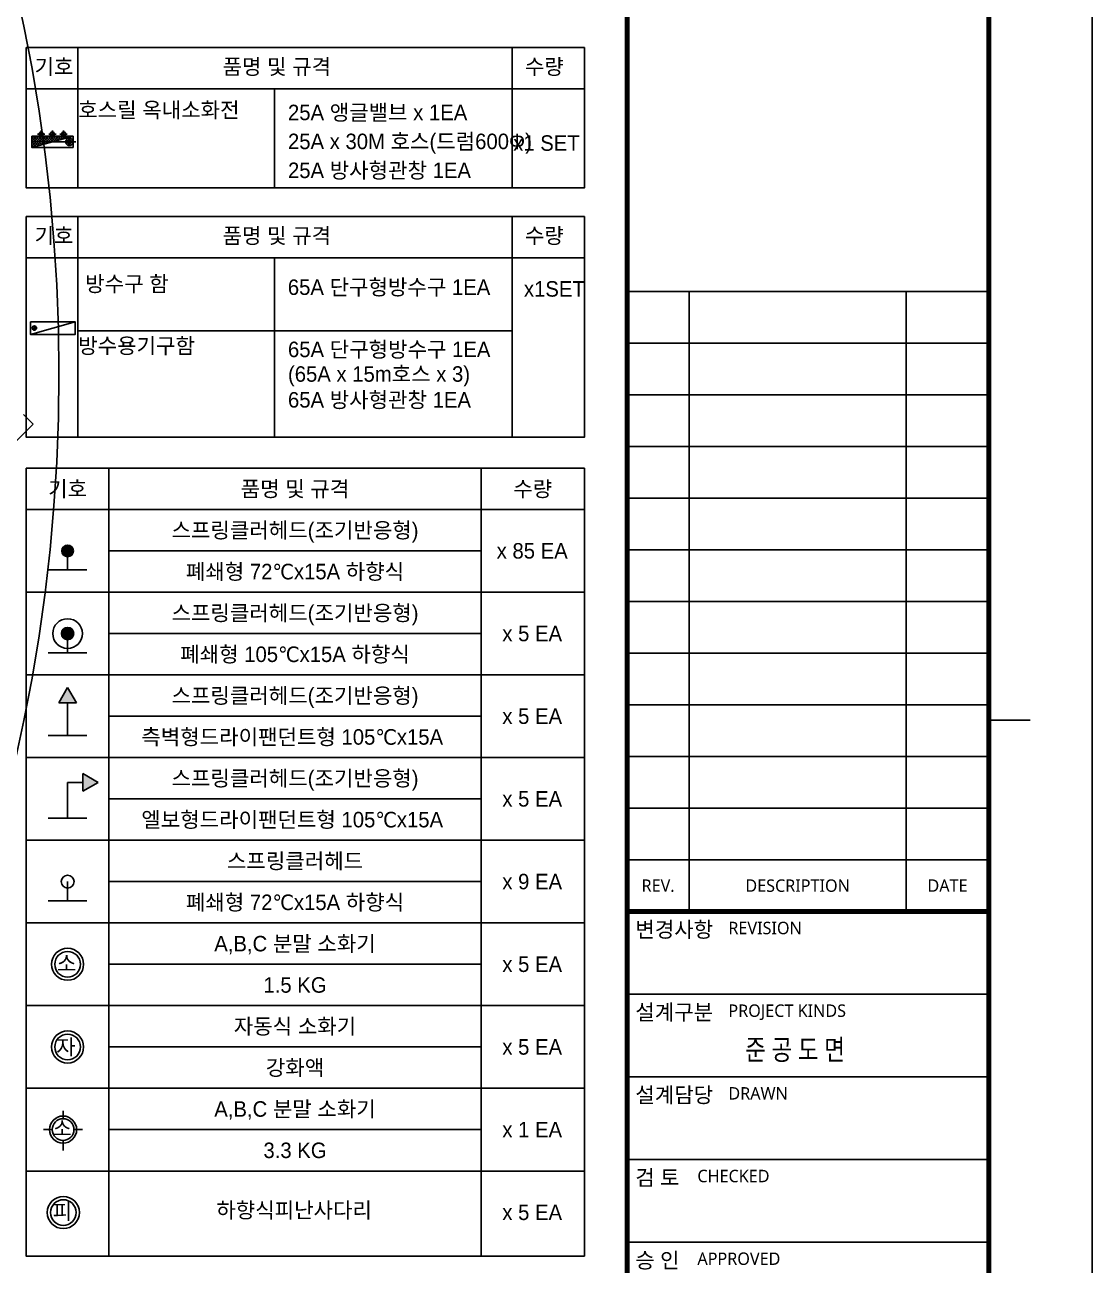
# Model space of a CAD drawing. Header units: millimetres. Extents: x 238075 to 303070, y -258150 to -205841.
# Drawn here: x 287580 to 303070, y -243784 to -225781 of the extents above; entities that cross this region are included whole.
import ezdxf
from ezdxf.enums import TextEntityAlignment as Align

# ---------------------------------------------------------------- set-up
doc = ezdxf.new("R2010")
doc.units = ezdxf.units.MM
doc.header["$LTSCALE"] = 200
doc.linetypes.add('CENTER', pattern=[65, 60, -2, 1, -2])
for name, color, linetype in [('1.68℃하향식', 7, 'Continuous'), ('1.93℃하향식', 7, 'Continuous'), ('L1', 1, 'Continuous'), ('L2', 2, 'Continuous'), ('L3', 3, 'Continuous'), ('L4', 4, 'Continuous'), ('SHEET', 7, 'Continuous'), ('TEX', 3, 'Continuous'), ('XR-SHEET$0$SHEET-TEXT', 3, 'Continuous'), ('소화기', 7, 'Continuous'), ('소화기1.5', 7, 'Continuous'), ('아파트', 253, 'Continuous'), ('옥내소화전', 7, 'Continuous'), ('자동식3.0', 7, 'Continuous')]:
    doc.layers.add(name, color=color, linetype=linetype)
doc.styles.add('GHS1', font='Gulim.ttf')
doc.styles.add('XR-SHEET$0$맑은 고딕', font='malgun.ttf', dxfattribs={"width": 0.8})
doc.styles.add('돋움', font='Dotum.ttf')
doc.styles.add('맑은 고딕', font='malgun.ttf', dxfattribs={"width": 0.8})

# ---------------------------------------------------------------- blocks, each defined once
blk = doc.blocks.new('A&C시트(A3)')
at = {"layer": 'SHEET', "color": 8}
blk.add_lwpolyline([(0, 29700), (42000, 29700), (42000, 0), (0, 0)], close=True, dxfattribs=at)
at = {"layer": 'SHEET', "const_width": 50}
blk.add_lwpolyline([(1800, 28700), (41000, 28700), (41000, 1000), (1800, 1000)], close=True, dxfattribs=at)
for points in [[(37500, 28700), (37500, 1000)], [(37500, 13000), (41000, 13000)]]:
    blk.add_lwpolyline(points, dxfattribs=at)
at = {"layer": 'SHEET', "color": 4}
for points in [[(37500, 19000), (41000, 19000)], [(38100, 19000), (38100, 13000)], [(40200, 19000), (40200, 13000)], [(37500, 18500), (41000, 18500)], [(37500, 18000), (41000, 18000)], [(37500, 17500), (41000, 17500)], [(37500, 17000), (41000, 17000)], [(37500, 16500), (41000, 16500)], [(37500, 16000), (41000, 16000)], [(37500, 15500), (41000, 15500)], [(37500, 15000), (41000, 15000)], [(37500, 14500), (41000, 14500)], [(37500, 14000), (41000, 14000)], [(37500, 13500), (41000, 13500)]]:
    blk.add_lwpolyline(points, dxfattribs=at)
at = {"layer": 'SHEET', "color": 8}
blk.add_lwpolyline([(41000, 14850), (41400, 14850)], dxfattribs=at)
at = {"layer": 'SHEET'}
for points in [[(37500, 12200), (41000, 12200)], [(37500, 11400), (41000, 11400)], [(37500, 10600), (41000, 10600)], [(37500, 9800), (41000, 9800)]]:
    blk.add_lwpolyline(points, dxfattribs=at)
at = {"layer": 'SHEET', "color": 4, "style": '맑은 고딕'}
for s, p in [('REV.', (37800, 13250)), ('DESCRIPTION', (39150, 13250)), ('DATE', (40600, 13250))]:
    blk.add_text(s, height=120, dxfattribs=at).set_placement(p, align=Align.MIDDLE_CENTER)
at = {"layer": 'SHEET', "style": '맑은 고딕'}
for s, p in [('변경사항', (37580, 12900)), ('설계구분', (37580, 12100)), ('설계담당', (37580, 11300)), ('검 토', (37580, 10500)), ('승 인', (37580, 9700))]:
    blk.add_text(s, height=150, dxfattribs=at).set_placement(p, align=Align.TOP_LEFT)
at = {"layer": 'SHEET', "color": 4, "style": '맑은 고딕'}
for s, p in [('REVISION', (38480, 12900)), ('PROJECT KINDS', (38480, 12100)), ('DRAWN', (38480, 11300)), ('CHECKED', (38180, 10500)), ('APPROVED', (38180, 9700))]:
    blk.add_text(s, height=120, dxfattribs=at).set_placement(p, align=Align.TOP_LEFT)
at = {"layer": 'XR-SHEET$0$SHEET-TEXT', "style": 'XR-SHEET$0$맑은 고딕', "width": 0.8}
blk.add_text('준 공 도 면', height=200, dxfattribs=at).set_placement((39125, 11663), align=Align.MIDDLE_CENTER)
blk = doc.blocks.new('DS')
at = {"layer": '옥내소화전'}
h = blk.add_hatch(dxfattribs=at)
h.set_pattern_fill('BLOCK1', color=254, scale=0.3, style=0)
h.set_pattern_definition([(225, (503459.563, 5070365.827), (-19.091883, 19.091883), []), (135, (503459.563, 5070336.13), (19.091883, 19.091883), [])])
h.paths.add_polyline_path([(444597, 4838602), (444597, 4838692), (445247, 4838692), (444921, 4838602)])
h.paths.add_polyline_path([(444597, 4838512), (444597, 4838602), (444921, 4838602)])
at = {"layer": '옥내소화전', "color": 2}
for p, q in [((444597, 4838512), (445247, 4838692)), ((444597, 4838692), (444597, 4838512)), ((445247, 4838692), (444597, 4838692)), ((445247, 4838512), (445247, 4838692)), ((444597, 4838512), (445247, 4838512))]:
    blk.add_line(p, q, dxfattribs=at)
at = {"layer": '옥내소화전'}
for p, q in [((444688, 4838725), (444802, 4838725)), ((444745, 4838668), (444745, 4838782)), ((444865, 4838725), (444979, 4838725)), ((444922, 4838668), (444922, 4838782)), ((445155, 4838725), (445041, 4838725)), ((445098, 4838668), (445098, 4838782))]:
    blk.add_line(p, q, dxfattribs=at)
at = {"layer": '옥내소화전', "color": 1, "linetype": 'CENTER'}
for p, q in [((445291, 4838602), (444587, 4838602)), ((445189, 4838651), (445189, 4838553))]:
    blk.add_line(p, q, dxfattribs=at)
at = {"layer": '옥내소화전'}
for centre in [(444745, 4838725), (444922, 4838725), (445098, 4838725)]:
    blk.add_circle(centre, 32.7, dxfattribs=at)
at = {"layer": '옥내소화전', "color": 1, "linetype": 'CENTER'}
blk.add_circle((445189, 4838602), 57.5, dxfattribs=at)
at = {"layer": '옥내소화전', "color": 2}
blk.add_circle((445189, 4838602), 32.5, dxfattribs=at)
blk = doc.blocks.new('WTT')
for p, q in [((234958, -278702, 0), (235608, -278522, 0)), ((234978, -278611, 0), (235053, -278611, 0)), ((235016, -278574, 0), (235016, -278649, 0))]:
    blk.add_line(p, q)
at = {"elevation": 0}
blk.add_lwpolyline([(234958, -278522), (235608, -278522), (235608, -278702), (234958, -278702)], close=True, dxfattribs=at)
blk.add_circle((235016, -278611, 0), 32.5)
blk = doc.blocks.new('A$C14C654CD')
at = {"layer": 'L1', "color": 1}
blk.add_circle((0, 0), 155, dxfattribs=at)
at = {"layer": 'L2'}
blk.add_circle((0, 0), 124, dxfattribs=at)
at = {"layer": 'TEX', "style": 'GHS1'}
blk.add_text('자', height=150, dxfattribs=at).set_placement((-110, -76))
blk = doc.blocks.new('A$C6D054328')
at = {"layer": 'L1', "color": 1}
blk.add_circle((0, 0), 155, dxfattribs=at)
at = {"layer": 'L2'}
blk.add_circle((0, 0), 124, dxfattribs=at)
at = {"layer": 'TEX', "style": 'GHS1'}
blk.add_text('소', height=150, dxfattribs=at).set_placement((-103, -66))
blk = doc.blocks.new('A$C324C7814')
at = {"layer": '1.68℃하향식', "color": 2, "const_width": 54}
blk.add_lwpolyline([(0, -27, 1), (0, 27, 1)], format="xyb", close=True, dxfattribs=at)
at = {"layer": '1.68℃하향식', "color": 2}
blk.add_circle((0, 0), 54, dxfattribs=at)
blk = doc.blocks.new('A$C6B5253FE')
at = {"layer": '1.68℃하향식', "color": 2, "extrusion": (0, 0, -1), "xscale": 1.25, "yscale": 1.25, "zscale": -1.25}
blk.add_blockref('A$C324C7814', (0, 0), dxfattribs=at)
blk = doc.blocks.new('A$C60792707')
at = {"layer": '1.68℃하향식', "color": 2, "xscale": 0.8333333333333335, "yscale": 0.8333333333333335, "zscale": 0.8333333333333335, "rotation": 179.7351127146779}
blk.add_blockref('A$C6B5253FE', (0, 0), dxfattribs=at)
blk = doc.blocks.new('A$C0F5C7CDB')
at = {"layer": '1.93℃하향식', "color": 2, "const_width": 54}
blk.add_lwpolyline([(0, -27, 1), (0, 27, 1)], format="xyb", close=True, dxfattribs=at)
at = {"layer": '1.93℃하향식', "color": 1}
blk.add_circle((0, 0), 129, dxfattribs=at)
at = {"layer": '1.93℃하향식', "color": 2}
blk.add_circle((0, 0), 54, dxfattribs=at)
blk = doc.blocks.new('A$C563427C5')
at = {"layer": '1.93℃하향식', "xscale": 1.333333333333333, "yscale": 1.333333333333333, "zscale": 1.333333333333333}
blk.add_blockref('A$C0F5C7CDB', (0, 0), dxfattribs=at)
blk = doc.blocks.new('A$C3F157AFD')
at = {"layer": '1.93℃하향식', "xscale": 0.8333333333333331, "yscale": 0.8333333333333331, "zscale": 0.8333333333333331}
blk.add_blockref('A$C563427C5', (0, 0, 0), dxfattribs=at)
blk = doc.blocks.new('A$C62BB4109')
at = {"layer": '소화기', "color": 1}
for p, q in [((1143, 2292), (1143, 1836)), ((513, 1206), (0, 1206)), ((2276, 1206), (1773, 1206)), ((1143, 576), (1143, 0))]:
    blk.add_line(p, q, dxfattribs=at)
for radius in [788, 630]:
    blk.add_circle((1143, 1206), radius, dxfattribs=at)
at = {"layer": '소화기', "style": 'GHS1'}
blk.add_text('소', height=850, dxfattribs=at).set_placement((569, 853))

msp = doc.modelspace()

# ---------------------------------------------------------------- hatches: boundary and pattern name
h = msp.add_hatch(color=1)
h.dxf.hatch_style = 1
h.paths.add_polyline_path([(288201, -235400), (288328, -235622), (288074, -235622)])
h = msp.add_hatch(color=1)
h.dxf.hatch_style = 1
h.paths.add_polyline_path([(288642, -236776), (288421, -236903), (288421, -236649)])

# ---------------------------------------------------------------- linework, layer by layer
at = {"color": 1}
for p, q in [((288201, -235400, 54985), (288074, -235622, 54985)), ((288201, -235400, 54985), (288328, -235622, 54985)), ((288074, -235622, 54985), (288328, -235622, 54985)), ((288642, -236776, 54985), (288421, -236649, 54985)), ((288421, -236649, 54985), (288421, -236903, 54985)), ((288642, -236776, 54985), (288421, -236903, 54985))]:
    msp.add_line(p, q, dxfattribs=at)
at = {"color": 3}
for p, q in [((288201, -236094, 54985), (288201, -235622, 54985)), ((288201, -237294, 54985), (288201, -236776, 54985)), ((288421, -236776, 54985), (288201, -236776, 54985))]:
    msp.add_line(p, q, dxfattribs=at)
at = {"elevation": 54985}
for points in [[(295701, -226112), (295701, -228148), (287601, -228148), (287601, -226112), (295701, -226112)], [(295701, -228565), (295701, -231767), (287601, -231767), (287601, -228565), (295701, -228565)]]:
    msp.add_lwpolyline(points, dxfattribs=at)
msp.add_lwpolyline([(295701, -243654), (295701, -232217), (287601, -232217), (287601, -243654)], close=True, dxfattribs=at)
at = {"color": 2}
msp.add_circle((288201, -238217, 54985), 92.7, dxfattribs=at)
at = {"layer": 'L1'}
for p, q in [((288351, -226112, 54985), (288351, -228148, 54985)), ((294651, -226112, 54985), (294651, -228148, 54985)), ((287601, -226712, 54985), (295701, -226712, 54985)), ((291201, -226712, 54985), (291201, -228148, 54985)), ((288351, -228565, 54985), (288351, -231767, 54985)), ((294651, -228565, 54985), (294651, -231767, 54985)), ((287601, -229165, 54985), (295701, -229165, 54985)), ((288351, -229165, 54985), (294651, -229165, 54985)), ((291201, -229165, 54985), (291201, -231767, 54985)), ((288351, -230225, 54985), (294651, -230225, 54985)), ((288801, -232217, 54985), (288801, -243654, 54985)), ((294201, -232217, 54985), (294201, -243654, 54985)), ((287601, -232817, 54985), (295701, -232817, 54985)), ((288801, -233417, 54985), (294201, -233417, 54985)), ((287601, -234017, 54985), (295701, -234017, 54985)), ((288801, -234617, 54985), (294201, -234617, 54985)), ((287601, -235217, 54985), (295701, -235217, 54985)), ((287601, -235217, 54985), (295701, -235217, 54985)), ((288801, -235817, 54985), (294201, -235817, 54985)), ((287601, -236417, 54985), (295701, -236417, 54985)), ((288801, -237017, 54985), (294201, -237017, 54985)), ((287601, -237617, 54985), (295701, -237617, 54985)), ((288801, -238217, 54985), (294201, -238217, 54985)), ((287601, -238817, 54985), (295701, -238817, 54985)), ((287601, -238817, 54985), (295701, -238817, 54985)), ((288801, -239417, 54985), (294201, -239417, 54985)), ((287601, -240017, 54985), (295701, -240017, 54985)), ((288801, -240617, 54985), (294201, -240617, 54985)), ((287601, -241217, 54985), (295701, -241217, 54985)), ((288801, -241817, 54985), (294201, -241817, 54985)), ((287601, -242417, 54985), (295701, -242417, 54985))]:
    msp.add_line(p, q, dxfattribs=at)
at = {"layer": 'L1', "color": 1}
msp.add_circle((288139, -243020, 54985), 233, dxfattribs=at)
at = {"layer": 'L2'}
msp.add_circle((288139, -243020, 54985), 186, dxfattribs=at)
at = {"layer": 'L3'}
for p, q in [((288201, -233417, 54985), (288201, -233694, 54985)), ((287921, -233694, 54985), (288481, -233694, 54985)), ((288201, -234617, 54985), (288201, -234894, 54985)), ((287921, -234894, 54985), (288481, -234894, 54985)), ((287921, -236094, 54985), (288481, -236094, 54985)), ((287921, -237294, 54985), (288481, -237294, 54985)), ((288201, -238217, 54985), (288201, -238494, 54985)), ((287921, -238494, 54985), (288481, -238494, 54985))]:
    msp.add_line(p, q, dxfattribs=at)
at = {"layer": 'L4'}
for p in [(287559, -231437, 54985), (287064, -232215, 54985)]:
    msp.add_line(p, (287700, -231578, 54985), dxfattribs=at)
at = {"layer": '아파트'}
msp.add_circle((263075, -230841, 54985), 25000, dxfattribs=at)

# ---------------------------------------------------------------- block references
for name, p, xscale, yscale, zscale in [('A&C시트(A3)', (240070, -258150, 54985), 1.5, 1.5, 1.5), ('DS', (-122717, -4693882, 54985), 0.9230769230769231, 0.9230769230769231, 0.9230769230769231)]:
    msp.add_blockref(name, p, dxfattribs=dict(xscale=xscale, yscale=yscale, zscale=zscale))
msp.add_blockref('WTT', (52703, 48428, 54985))
at = {"layer": '1.68℃하향식', "xscale": -1.5, "yscale": 1.5, "zscale": 1.5}
msp.add_blockref('A$C60792707', (288201, -233417, 54985), dxfattribs=at)
at = {"layer": '1.93℃하향식', "xscale": 1.5, "yscale": 1.5, "zscale": 1.5}
msp.add_blockref('A$C3F157AFD', (288201, -234617, 54985), dxfattribs=at)
at = {"layer": '소화기', "xscale": 0.25, "yscale": 0.25, "zscale": 0.25}
msp.add_blockref('A$C62BB4109', (287849, -242118, 54985), dxfattribs=at)
at = {"layer": '소화기1.5', "xscale": 1.5, "yscale": 1.5, "zscale": 1.5}
msp.add_blockref('A$C6D054328', (288201, -239417, 54985), dxfattribs=at)
at = {"layer": '자동식3.0', "xscale": 1.5, "yscale": 1.5, "zscale": 1.5}
msp.add_blockref('A$C14C654CD', (288201, -240617, 54985), dxfattribs=at)

# ---------------------------------------------------------------- texts
at = {"layer": 'TEX', "style": '돋움'}
for s, p in [('기호', (288004, -226389, 54985)), ('품명 및 규격', (291237, -226389, 54985)), ('수량', (295119, -226389, 54985)), ('기호', (288004, -228842, 54985)), ('품명 및 규격', (291237, -228842, 54985)), ('수량', (295119, -228842, 54985)), ('기호', (288201, -232517, 54985)), ('품명 및 규격', (291501, -232517, 54985)), ('수량', (294951, -232517, 54985)), ('스프링클러헤드(조기반응형)', (291501, -233117, 54985)), ('x 85 EA', (294943, -233416, 54985)), ('폐쇄형 72℃x15A 하향식', (291501, -233717, 54985)), ('스프링클러헤드(조기반응형)', (291501, -234317, 54985)), ('x 5 EA', (294943, -234616, 54985)), ('폐쇄형 105℃x15A 하향식', (291501, -234917, 54985)), ('스프링클러헤드(조기반응형)', (291501, -235517, 54985)), ('x 5 EA', (294943, -235816, 54985)), ('측벽형드라이팬던트형 105℃x15A ', (291501, -236117, 54985)), ('스프링클러헤드(조기반응형)', (291501, -236717, 54985)), ('x 5 EA', (294943, -237016, 54985)), ('엘보형드라이팬던트형 105℃x15A ', (291501, -237317, 54985)), ('스프링클러헤드', (291501, -237917, 54985)), ('x 9 EA', (294943, -238216, 54985)), ('폐쇄형 72℃x15A 하향식', (291501, -238517, 54985)), ('A,B,C 분말 소화기', (291501, -239117, 54985)), ('x 5 EA', (294943, -239416, 54985)), ('1.5 KG', (291501, -239717, 54985)), ('자동식 소화기', (291501, -240317, 54985)), ('x 5 EA', (294943, -240616, 54985)), ('강화액', (291501, -240917, 54985)), ('A,B,C 분말 소화기', (291501, -241517, 54985)), ('x 1 EA', (294943, -241816, 54985)), ('3.3 KG', (291501, -242117, 54985)), ('하향식피난사다리', (291488, -242985, 54985)), ('x 5 EA', (294943, -243016, 54985))]:
    msp.add_text(s, height=225, dxfattribs=at).set_placement(p, align=Align.MIDDLE_CENTER)
at = {"layer": 'TEX'}
for s, style, p in [('호스릴 옥내소화전', '돋움', (288355, -227129, 54985)), ('25A 앵글밸브 x 1EA', '돋움', (291399, -227166, 54985)), ('25A x 30M 호스(드럼600Φ)', '돋움', (291399, -227586, 54985)), ('x1 SET', '돋움', (294667, -227610, 54985)), ('25A 방사형관창 1EA', '돋움', (291399, -228006, 54985)), ('방수구 함', '돋움', (288457, -229654, 54985)), ('65A 단구형방수구 1EA', '돋움', (291397, -229702, 54985)), ('x1SET', '돋움', (294823, -229727, 54985)), ('방수용기구함', '돋움', (288355, -230552, 54985)), ('65A 단구형방수구 1EA', '돋움', (291399, -230605, 54985)), ('(65A x 15m호스 x 3)', '돋움', (291399, -230962, 54985)), ('65A 방사형관창 1EA', '돋움', (291399, -231337, 54985)), ('피', 'GHS1', (287984, -243118, 54985))]:
    msp.add_text(s, height=225, dxfattribs=dict(at, style=style)).set_placement(p)

doc.saveas('drawing.dxf')
